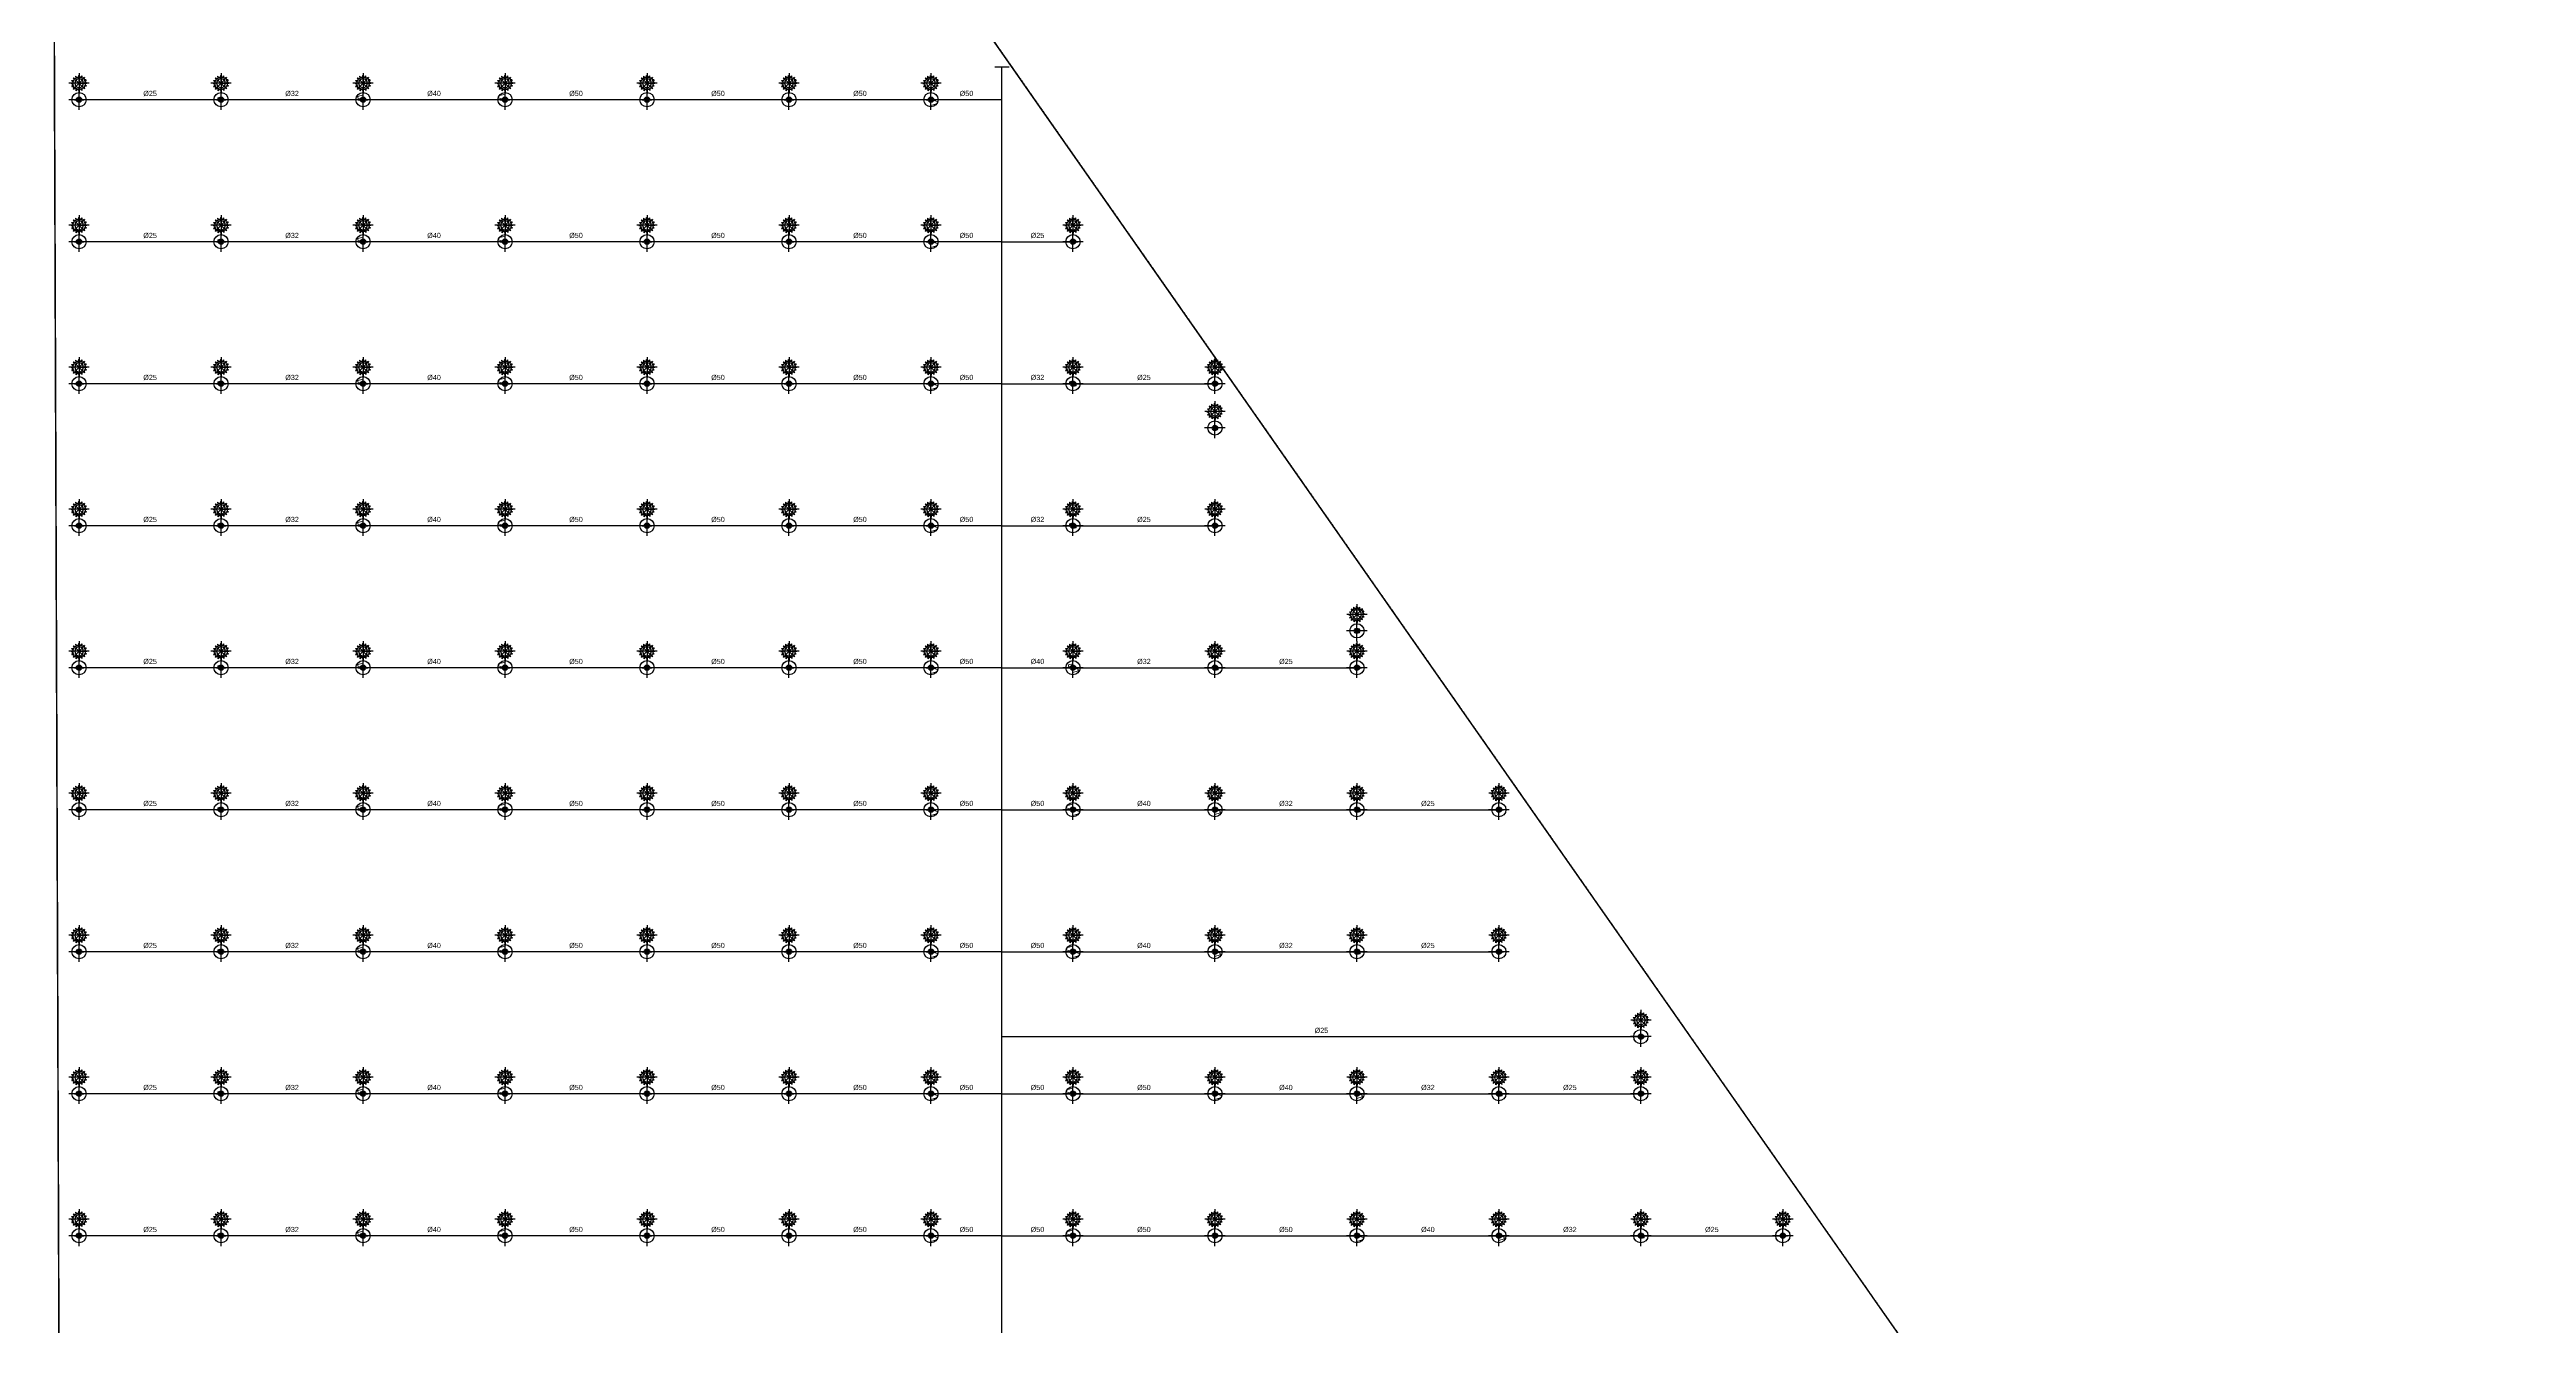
# Model space of a CAD drawing. Header units: millimetres. Extents: x 1706 to 534926, y -578380 to 27192.
# Drawn here: x 239674 to 292011, y -438825 to -411871 of the extents above; entities that cross this region are included whole.
import ezdxf

# ---------------------------------------------------------------- set-up
doc = ezdxf.new("R2010")
doc.units = ezdxf.units.MM
doc.linetypes.add('DASHDOT', pattern=[1, 0.5, -0.25, 0, -0.25])
doc.linetypes.add('DASHED', pattern=[19.05, 12.7, -6.35])
doc.layers.get('0').update_dxf_attribs({"color": 251})
for name, color, linetype in [('25∅', 1, 'DASHDOT'), ('floor boundary', 5, 'Continuous'), ('sprinkler - pipe branch', 1, 'Continuous'), ('sprinkler - pipe branch labels', 7, 'Continuous'), ('sprinkler - pipe branch markers', 8, 'Continuous'), ('sprinkler - pipe main', 1, 'Continuous'), ('sprinkler - pipe reducer', 30, 'Continuous'), ('sprinkler - sprinkler (above)', 4, 'Continuous')]:
    doc.layers.add(name, color=color, linetype=linetype)
doc.layers.add('FF-PENDENT SPRINKLER', color=7, linetype='Continuous', true_color=0xcc0099)
doc.layers.add('McD-FIRE-SPRINKLER LINES', color=1, linetype='Continuous', lineweight=9)

# ---------------------------------------------------------------- blocks, each defined once
blk = doc.blocks.new('UPRIGHT SPRINKLER -68°C')
at = {"color": 5}
for p, q in [((-106, 3, 3), (-81, 13, 3)), ((-106, 3, 3), (-82, -7, 3)), ((-74, 76, 3), (-49, 65, 3)), ((-74, 76, 3), (-64, 51, 3)), ((3, 106, 3), (-9, 80, 3)), ((3, 106, 3), (13, 79, 3)), ((76, 74, 3), (49, 63, 3)), ((76, 74, 3), (65, 47, 3)), ((105, -3, 3), (79, 9, 3)), ((-76, -73, 3), (-66, -49, 3)), ((-76, -73, 3), (-53, -63, 3)), ((-4, -105, 3), (-13, -81, 3)), ((-4, -105, 3), (7, -81, 3)), ((72, -77, 3), (47, -66, 3)), ((72, -77, 3), (62, -51, 3)), ((105, -3, 3), (79, -13, 3))]:
    blk.add_line(p, q, dxfattribs=at)
at = {"color": 6}
for p, q in [((-1, -1, 3), (-106, 4, 3)), ((-96, 45, 3), (-78, 25, 3)), ((-96, 45, 3), (-69, 44, 3)), ((72, -77, 3), (-74, 76, 3)), ((-36, 100, 3), (-38, 72, 3)), ((-36, 100, 3), (-17, 79, 3)), ((-1, -1, 3), (3, 106, 3)), ((76, 74, 3), (-1, -1, 3)), ((43, 98, 3), (21, 77, 3)), ((43, 98, 3), (42, 68, 3)), ((99, 38, 3), (70, 39, 3)), ((99, 38, 3), (78, 18, 3)), ((-99, -35, 3), (-80, -18, 3)), ((-99, -35, 3), (-74, -36, 3)), ((-76, -73, 3), (-1, -1, 3)), ((-45, -95, 3), (-44, -70, 3)), ((-45, -95, 3), (-26, -78, 3)), ((-1, -1, 3), (-4, -105, 3)), ((-1, -1, 3), (105, -3, 3)), ((36, -98, 3), (19, -79, 3)), ((36, -98, 3), (38, -72, 3)), ((96, -43, 3), (69, -42, 3)), ((96, -43, 3), (77, -22, 3))]:
    blk.add_line(p, q, dxfattribs=at)
at = {"color": 5, "elevation": 3}
for points in [[(-1, -136), (-1, 135)], [(-137, -1), (135, -1)]]:
    blk.add_lwpolyline(points, dxfattribs=at)
at = {"color": 3}
blk.add_circle((-1, -1, 3), 59.2, dxfattribs=at)
at = {"color": 5}
for start, end in [(140.8422, 170.3714), (95.6315, 125.6992), (51.7639, 79.8685), (6.8313, 35.8146), (184.8407, 216.5012), (230.6178, 261.7138), (276.0216, 306.5945), (321.5184, 351.2266)]:
    blk.add_arc((-1, -1, 3), 81.1, start, end, dxfattribs=at)
blk = doc.blocks.new('PENDENT SPRINKLER (RG)')
at = {"linetype": 'Continuous', "extrusion": (0.000667552, -0.000166966, 1)}
h = blk.add_hatch(color=5, dxfattribs=at)
h.dxf.hatch_style = 1
edge = h.paths.add_edge_path()
edge.add_arc((0, 0), 56.7, 44.562, 404.562, ccw=False)
at = {"layer": '25∅', "linetype": 'Continuous', "extrusion": (0.000667552, -0.000166966, 1)}
h = blk.add_hatch(color=5, dxfattribs=at)
h.dxf.hatch_style = 1
edge = h.paths.add_edge_path()
edge.add_arc((0, 0), 56.7, 44.562, 404.562, ccw=False)
at = {"color": 222, "linetype": 'Continuous', "true_color": 0xcc0099, "extrusion": (0.000667073, -0.000166479, 1)}
for points in [[(0, -217), (0, 217)], [(-217, 0), (217, 0)]]:
    blk.add_lwpolyline(points, dxfattribs=at)
at = {"color": 222, "linetype": 'Continuous', "true_color": 0xcc0099, "extrusion": (0.000667552, -0.000166966, 1)}
blk.add_circle((0, 0), 150, dxfattribs=at)
at = {"color": 5, "linetype": 'Continuous', "extrusion": (0.000667552, -0.000166966, 1)}
blk.add_circle((0, 0), 56.7, dxfattribs=at)
at = {"layer": '25∅', "color": 5, "linetype": 'Continuous', "extrusion": (0.000667552, -0.000166966, 1)}
blk.add_circle((0, 0), 56.7, dxfattribs=at)
at = {"layer": 'FF-PENDENT SPRINKLER', "extrusion": (1.02436e-19, 0, -1), "xscale": 1.588226225829954, "yscale": 1.588226225829954, "zscale": 1.588226225829954}
blk.add_blockref('UPRIGHT SPRINKLER -68°C', (-346, 1, -4), dxfattribs=at)
blk = doc.blocks.new('reducer')
at = {"layer": 'McD-FIRE-SPRINKLER LINES'}
blk.add_lwpolyline([(16, 55), (33, 55), (48, 0), (0, 0)], close=True, dxfattribs=at)

msp = doc.modelspace()

# ---------------------------------------------------------------- linework, layer by layer
at = {"layer": 'floor boundary'}
msp.add_lwpolyline([(239673.856, -383177.8), (240169.16, -522270.843), (318922.686, -522270.843), (318922.686, -463861.665), (296138.648, -463861.665)], close=True, dxfattribs=at)
at = {"layer": 'floor boundary', "linetype": 'DASHED'}
msp.add_lwpolyline([(318922.686, -478682.031), (240013.942, -478682.031), (239673.856, -383177.8), (296138.648, -463861.665), (318922.686, -463861.665)], close=True, dxfattribs=at)
at = {"layer": 'McD-FIRE-SPRINKLER LINES'}
msp.add_lwpolyline([(239673.856, -383177.8), (240169.16, -522270.843), (318922.686, -522270.843), (318922.686, -463861.665), (296138.648, -463861.665)], close=True, dxfattribs=at)
at = {"layer": 'sprinkler - pipe branch'}
for points in [[(243298.271, -412929.915), (240298.271, -412929.915)], [(246298.271, -412929.915), (243298.271, -412929.915)], [(249298.271, -412929.915), (246298.271, -412929.915)], [(252298.271, -412929.915), (249298.271, -412929.915)], [(255298.271, -412929.915), (252298.271, -412929.915)], [(258298.271, -412929.915), (255298.271, -412929.915)], [(259798.271, -412929.915), (258298.271, -412929.915)], [(243298.271, -415929.915), (240298.271, -415929.915)], [(246298.271, -415929.915), (243298.271, -415929.915)], [(249298.271, -415929.915), (246298.271, -415929.915)], [(252298.271, -415929.915), (249298.271, -415929.915)], [(255298.271, -415929.915), (252298.271, -415929.915)], [(258298.271, -415929.915), (255298.271, -415929.915)], [(259798.271, -415929.915), (258298.271, -415929.915)], [(259798.271, -415929.915), (261298.271, -415929.915)], [(243298.271, -418929.915), (240298.271, -418929.915)], [(246298.271, -418929.915), (243298.271, -418929.915)], [(249298.271, -418929.915), (246298.271, -418929.915)], [(252298.271, -418929.915), (249298.271, -418929.915)], [(255298.271, -418929.915), (252298.271, -418929.915)], [(258298.271, -418929.915), (255298.271, -418929.915)], [(259798.271, -418929.915), (258298.271, -418929.915)], [(259798.271, -418929.915), (261298.271, -418929.915)], [(261298.271, -418929.915), (264298.271, -418929.915)], [(243298.271, -421929.915), (240298.271, -421929.915)], [(246298.271, -421929.915), (243298.271, -421929.915)], [(249298.271, -421929.915), (246298.271, -421929.915)], [(252298.271, -421929.915), (249298.271, -421929.915)], [(255298.271, -421929.915), (252298.271, -421929.915)], [(258298.271, -421929.915), (255298.271, -421929.915)], [(259798.271, -421929.915), (258298.271, -421929.915)], [(259798.271, -421929.915), (261298.271, -421929.915)], [(261298.271, -421929.915), (264298.271, -421929.915)], [(243298.271, -424929.915), (240298.271, -424929.915)], [(246298.271, -424929.915), (243298.271, -424929.915)], [(249298.271, -424929.915), (246298.271, -424929.915)], [(252298.271, -424929.915), (249298.271, -424929.915)], [(255298.271, -424929.915), (252298.271, -424929.915)], [(258298.271, -424929.915), (255298.271, -424929.915)], [(259798.271, -424929.915), (258298.271, -424929.915)], [(259798.271, -424929.915), (261298.271, -424929.915)], [(261298.271, -424929.915), (264298.271, -424929.915)], [(264298.271, -424929.915), (267298.271, -424929.915)], [(243298.271, -427929.915), (240298.271, -427929.915)], [(246298.271, -427929.915), (243298.271, -427929.915)], [(249298.271, -427929.915), (246298.271, -427929.915)], [(252298.271, -427929.915), (249298.271, -427929.915)], [(255298.271, -427929.915), (252298.271, -427929.915)], [(258298.271, -427929.915), (255298.271, -427929.915)], [(259798.271, -427929.915), (258298.271, -427929.915)], [(259798.271, -427929.915), (261298.271, -427929.915)], [(261298.271, -427929.915), (264298.271, -427929.915)], [(264298.271, -427929.915), (267298.271, -427929.915)], [(267298.271, -427929.915), (270298.271, -427929.915)], [(243298.271, -430929.915), (240298.271, -430929.915)], [(246298.271, -430929.915), (243298.271, -430929.915)], [(249298.271, -430929.915), (246298.271, -430929.915)], [(252298.271, -430929.915), (249298.271, -430929.915)], [(255298.271, -430929.915), (252298.271, -430929.915)], [(258298.271, -430929.915), (255298.271, -430929.915)], [(259798.271, -430929.915), (258298.271, -430929.915)], [(259798.271, -430929.915), (261298.271, -430929.915)], [(261298.271, -430929.915), (264298.271, -430929.915)], [(264298.271, -430929.915), (267298.271, -430929.915)], [(267298.271, -430929.915), (270298.271, -430929.915)], [(259798.271, -432724.515), (273298.271, -432724.515)], [(243298.271, -433929.915), (240298.271, -433929.915)], [(246298.271, -433929.915), (243298.271, -433929.915)], [(249298.271, -433929.915), (246298.271, -433929.915)], [(252298.271, -433929.915), (249298.271, -433929.915)], [(255298.271, -433929.915), (252298.271, -433929.915)], [(258298.271, -433929.915), (255298.271, -433929.915)], [(259798.271, -433929.915), (258298.271, -433929.915)], [(259798.271, -433929.915), (261298.271, -433929.915)], [(261298.271, -433929.915), (264298.271, -433929.915)], [(264298.271, -433929.915), (267298.271, -433929.915)], [(267298.271, -433929.915), (270298.271, -433929.915)], [(270298.271, -433929.915), (273298.271, -433929.915)], [(243298.271, -436929.915), (240298.271, -436929.915)], [(246298.271, -436929.915), (243298.271, -436929.915)], [(249298.271, -436929.915), (246298.271, -436929.915)], [(252298.271, -436929.915), (249298.271, -436929.915)], [(255298.271, -436929.915), (252298.271, -436929.915)], [(258298.271, -436929.915), (255298.271, -436929.915)], [(259798.271, -436929.915), (258298.271, -436929.915)], [(259798.271, -436929.915), (261298.271, -436929.915)], [(261298.271, -436929.915), (264298.271, -436929.915)], [(264298.271, -436929.915), (267298.271, -436929.915)], [(267298.271, -436929.915), (270298.271, -436929.915)], [(270298.271, -436929.915), (273298.271, -436929.915)], [(273298.271, -436929.915), (276298.271, -436929.915)]]:
    msp.add_lwpolyline(points, dxfattribs=at)
at = {"layer": 'sprinkler - pipe branch markers'}
for p, q in [((240198.271, -412929.915), (240398.271, -412929.915)), ((243198.271, -412929.915), (243398.271, -412929.915)), ((246198.271, -412929.915), (246398.271, -412929.915)), ((249198.271, -412929.915), (249398.271, -412929.915)), ((252198.271, -412929.915), (252398.271, -412929.915)), ((255198.271, -412929.915), (255398.271, -412929.915)), ((258198.271, -412929.915), (258398.271, -412929.915)), ((240198.271, -415929.915), (240398.271, -415929.915)), ((243198.271, -415929.915), (243398.271, -415929.915)), ((246198.271, -415929.915), (246398.271, -415929.915)), ((249198.271, -415929.915), (249398.271, -415929.915)), ((252198.271, -415929.915), (252398.271, -415929.915)), ((255198.271, -415929.915), (255398.271, -415929.915)), ((258198.271, -415929.915), (258398.271, -415929.915)), ((261198.271, -415929.915), (261398.271, -415929.915)), ((240198.271, -418929.915), (240398.271, -418929.915)), ((243198.271, -418929.915), (243398.271, -418929.915)), ((246198.271, -418929.915), (246398.271, -418929.915)), ((249198.271, -418929.915), (249398.271, -418929.915)), ((252198.271, -418929.915), (252398.271, -418929.915)), ((255198.271, -418929.915), (255398.271, -418929.915)), ((258198.271, -418929.915), (258398.271, -418929.915)), ((261198.271, -418929.915), (261398.271, -418929.915)), ((264198.271, -418929.915), (264398.271, -418929.915)), ((240198.271, -421929.915), (240398.271, -421929.915)), ((243198.271, -421929.915), (243398.271, -421929.915)), ((246198.271, -421929.915), (246398.271, -421929.915)), ((249198.271, -421929.915), (249398.271, -421929.915)), ((252198.271, -421929.915), (252398.271, -421929.915)), ((255198.271, -421929.915), (255398.271, -421929.915)), ((258198.271, -421929.915), (258398.271, -421929.915)), ((261198.271, -421929.915), (261398.271, -421929.915)), ((264198.271, -421929.915), (264398.271, -421929.915)), ((240198.271, -424929.915), (240398.271, -424929.915)), ((243198.271, -424929.915), (243398.271, -424929.915)), ((246198.271, -424929.915), (246398.271, -424929.915)), ((249198.271, -424929.915), (249398.271, -424929.915)), ((252198.271, -424929.915), (252398.271, -424929.915)), ((255198.271, -424929.915), (255398.271, -424929.915)), ((258198.271, -424929.915), (258398.271, -424929.915)), ((261198.271, -424929.915), (261398.271, -424929.915)), ((264198.271, -424929.915), (264398.271, -424929.915)), ((267198.271, -424929.915), (267398.271, -424929.915)), ((240198.271, -427929.915), (240398.271, -427929.915)), ((243198.271, -427929.915), (243398.271, -427929.915)), ((246198.271, -427929.915), (246398.271, -427929.915)), ((249198.271, -427929.915), (249398.271, -427929.915)), ((252198.271, -427929.915), (252398.271, -427929.915)), ((255198.271, -427929.915), (255398.271, -427929.915)), ((258198.271, -427929.915), (258398.271, -427929.915)), ((261198.271, -427929.915), (261398.271, -427929.915)), ((264198.271, -427929.915), (264398.271, -427929.915)), ((267198.271, -427929.915), (267398.271, -427929.915)), ((270198.271, -427929.915), (270398.271, -427929.915)), ((240198.271, -430929.915), (240398.271, -430929.915)), ((243198.271, -430929.915), (243398.271, -430929.915)), ((246198.271, -430929.915), (246398.271, -430929.915)), ((249198.271, -430929.915), (249398.271, -430929.915)), ((252198.271, -430929.915), (252398.271, -430929.915)), ((255198.271, -430929.915), (255398.271, -430929.915)), ((258198.271, -430929.915), (258398.271, -430929.915)), ((261198.271, -430929.915), (261398.271, -430929.915)), ((264198.271, -430929.915), (264398.271, -430929.915)), ((267198.271, -430929.915), (267398.271, -430929.915)), ((270198.271, -430929.915), (270398.271, -430929.915)), ((273198.271, -432724.515), (273398.271, -432724.515)), ((240198.271, -433929.915), (240398.271, -433929.915)), ((243198.271, -433929.915), (243398.271, -433929.915)), ((246198.271, -433929.915), (246398.271, -433929.915)), ((249198.271, -433929.915), (249398.271, -433929.915)), ((252198.271, -433929.915), (252398.271, -433929.915)), ((255198.271, -433929.915), (255398.271, -433929.915)), ((258198.271, -433929.915), (258398.271, -433929.915)), ((261198.271, -433929.915), (261398.271, -433929.915)), ((264198.271, -433929.915), (264398.271, -433929.915)), ((267198.271, -433929.915), (267398.271, -433929.915)), ((270198.271, -433929.915), (270398.271, -433929.915)), ((273198.271, -433929.915), (273398.271, -433929.915)), ((240198.271, -436929.915), (240398.271, -436929.915)), ((243198.271, -436929.915), (243398.271, -436929.915)), ((246198.271, -436929.915), (246398.271, -436929.915)), ((249198.271, -436929.915), (249398.271, -436929.915)), ((252198.271, -436929.915), (252398.271, -436929.915)), ((255198.271, -436929.915), (255398.271, -436929.915)), ((258198.271, -436929.915), (258398.271, -436929.915)), ((261198.271, -436929.915), (261398.271, -436929.915)), ((264198.271, -436929.915), (264398.271, -436929.915)), ((267198.271, -436929.915), (267398.271, -436929.915)), ((270198.271, -436929.915), (270398.271, -436929.915)), ((273198.271, -436929.915), (273398.271, -436929.915)), ((276198.271, -436929.915), (276398.271, -436929.915))]:
    msp.add_line(p, q, dxfattribs=at)
at = {"layer": 'sprinkler - pipe main'}
for points in [[(259648.271, -412234.048), (259948.271, -412234.048)], [(259798.271, -478382.031), (259798.271, -412234.048)]]:
    msp.add_lwpolyline(points, dxfattribs=at)

# ---------------------------------------------------------------- block references
at = {"layer": 'sprinkler - pipe reducer', "color": 30}
for p, xscale, yscale, zscale, rotation in [((243298.271, -412929.915), 1.271941932564014, 1.271941932564014, 1.271941932564014, 90), ((246298.271, -412929.915), 2.061508256296826, 2.061508256296826, 2.061508256296826, 90), ((249298.271, -412929.915), 2.5, 2.5, 2.5, 90), ((258298.271, -412929.915), 2.5, 2.5, 2.5, 270), ((243298.271, -415929.915), 1.271941932564014, 1.271941932564014, 1.271941932564014, 90), ((246298.271, -415929.915), 2.061508256296826, 2.061508256296826, 2.061508256296826, 90), ((249298.271, -415929.915), 2.5, 2.5, 2.5, 90), ((258298.271, -415929.915), 2.5, 2.5, 2.5, 270), ((261298.271, -415929.915), 0.9761904761904762, 0.9761904761904762, 0.9761904761904762, 270), ((243298.271, -418929.915), 1.271941932564014, 1.271941932564014, 1.271941932564014, 90), ((246298.271, -418929.915), 2.061508256296826, 2.061508256296826, 2.061508256296826, 90), ((249298.271, -418929.915), 2.5, 2.5, 2.5, 90), ((258298.271, -418929.915), 2.5, 2.5, 2.5, 270), ((261298.271, -418929.915), 1.295751456373538, 1.295751456373538, 1.295751456373538, 90), ((261298.271, -418929.915), 1.271941932564014, 1.271941932564014, 1.271941932564014, 270), ((246298.271, -421929.915), 2.061508256296826, 2.061508256296826, 2.061508256296826, 90), ((249298.271, -421929.915), 2.5, 2.5, 2.5, 90), ((243298.271, -421929.915), 1.271941932564014, 1.271941932564014, 1.271941932564014, 90), ((258298.271, -421929.915), 2.5, 2.5, 2.5, 270), ((261298.271, -421929.915), 1.295751456373538, 1.295751456373538, 1.295751456373538, 90), ((261298.271, -421929.915), 1.271941932564014, 1.271941932564014, 1.271941932564014, 270), ((243298.271, -424929.915), 1.271941932564014, 1.271941932564014, 1.271941932564014, 90), ((246298.271, -424929.915), 2.061508256296826, 2.061508256296826, 2.061508256296826, 90), ((249298.271, -424929.915), 2.5, 2.5, 2.5, 90), ((258298.271, -424929.915), 2.5, 2.5, 2.5, 270), ((261298.271, -424929.915), 1.765756799923288, 1.765756799923288, 1.765756799923288, 90), ((261298.271, -424929.915), 2.061508256296826, 2.061508256296826, 2.061508256296826, 270), ((264298.271, -424929.915), 1.271941932564014, 1.271941932564014, 1.271941932564014, 270), ((243298.271, -427929.915), 1.271941932564014, 1.271941932564014, 1.271941932564014, 90), ((246298.271, -427929.915), 2.061508256296826, 2.061508256296826, 2.061508256296826, 90), ((249298.271, -427929.915), 2.5, 2.5, 2.5, 90), ((258298.271, -427929.915), 2.5, 2.5, 2.5, 270), ((261298.271, -427929.915), 2.5, 2.5, 2.5, 90), ((261298.271, -427929.915), 2.5, 2.5, 2.5, 270), ((264298.271, -427929.915), 2.061508256296826, 2.061508256296826, 2.061508256296826, 270), ((267298.271, -427929.915), 1.271941932564014, 1.271941932564014, 1.271941932564014, 270), ((243298.271, -430929.915), 1.271941932564014, 1.271941932564014, 1.271941932564014, 90), ((246298.271, -430929.915), 2.061508256296826, 2.061508256296826, 2.061508256296826, 90), ((249298.271, -430929.915), 2.5, 2.5, 2.5, 90), ((258298.271, -430929.915), 2.5, 2.5, 2.5, 270), ((261298.271, -430929.915), 2.5, 2.5, 2.5, 90), ((261298.271, -430929.915), 2.5, 2.5, 2.5, 270), ((264298.271, -430929.915), 2.061508256296826, 2.061508256296826, 2.061508256296826, 270), ((267298.271, -430929.915), 1.271941932564014, 1.271941932564014, 1.271941932564014, 270), ((273298.271, -432724.515), 0.9761904761904762, 0.9761904761904762, 0.9761904761904762, 270), ((243298.271, -433929.915), 1.271941932564014, 1.271941932564014, 1.271941932564014, 90), ((246298.271, -433929.915), 2.061508256296826, 2.061508256296826, 2.061508256296826, 90), ((249298.271, -433929.915), 2.5, 2.5, 2.5, 90), ((261298.271, -433929.915), 2.5, 2.5, 2.5, 90), ((258298.271, -433929.915), 2.5, 2.5, 2.5, 270), ((264298.271, -433929.915), 2.5, 2.5, 2.5, 270), ((267298.271, -433929.915), 2.061508256296826, 2.061508256296826, 2.061508256296826, 270), ((270298.271, -433929.915), 1.271941932564014, 1.271941932564014, 1.271941932564014, 270), ((243298.271, -436929.915), 1.271941932564014, 1.271941932564014, 1.271941932564014, 90), ((246298.271, -436929.915), 2.061508256296826, 2.061508256296826, 2.061508256296826, 90), ((249298.271, -436929.915), 2.5, 2.5, 2.5, 90), ((258298.271, -436929.915), 2.5, 2.5, 2.5, 270), ((261298.271, -436929.915), 2.5, 2.5, 2.5, 90), ((267298.271, -436929.915), 2.5, 2.5, 2.5, 270), ((270298.271, -436929.915), 2.061508256296826, 2.061508256296826, 2.061508256296826, 270), ((273298.271, -436929.915), 1.271941932564014, 1.271941932564014, 1.271941932564014, 270)]:
    msp.add_blockref('reducer', p, dxfattribs=dict(at, xscale=xscale, yscale=yscale, zscale=zscale, rotation=rotation))
at = {"layer": 'sprinkler - sprinkler (above)', "rotation": 90}
for p in [(240298.271, -412929.915), (243298.271, -412929.915), (246298.271, -412929.915), (249298.271, -412929.915), (252298.271, -412929.915), (255298.271, -412929.915), (258298.271, -412929.915), (240298.271, -415929.915), (243298.271, -415929.915), (246298.271, -415929.915), (249298.271, -415929.915), (252298.271, -415929.915), (255298.271, -415929.915), (258298.271, -415929.915), (261298.271, -415929.915), (240298.271, -418929.915), (243298.271, -418929.915), (246298.271, -418929.915), (249298.271, -418929.915), (252298.271, -418929.915), (255298.271, -418929.915), (258298.271, -418929.915), (261298.271, -418929.915), (264298.271, -418929.915), (264298.271, -419864.204), (240298.271, -421929.915), (243298.271, -421929.915), (246298.271, -421929.915), (249298.271, -421929.915), (252298.271, -421929.915), (255298.271, -421929.915), (258298.271, -421929.915), (261298.271, -421929.915), (264298.271, -421929.915), (267298.271, -424150.974), (240298.271, -424929.915), (243298.271, -424929.915), (246298.271, -424929.915), (249298.271, -424929.915), (252298.271, -424929.915), (255298.271, -424929.915), (258298.271, -424929.915), (261298.271, -424929.915), (264298.271, -424929.915), (267298.271, -424929.915), (240298.271, -427929.915), (243298.271, -427929.915), (246298.271, -427929.915), (249298.271, -427929.915), (252298.271, -427929.915), (255298.271, -427929.915), (258298.271, -427929.915), (261298.271, -427929.915), (264298.271, -427929.915), (267298.271, -427929.915), (270298.271, -427929.915), (240298.271, -430929.915), (243298.271, -430929.915), (246298.271, -430929.915), (249298.271, -430929.915), (252298.271, -430929.915), (255298.271, -430929.915), (258298.271, -430929.915), (261298.271, -430929.915), (264298.271, -430929.915), (267298.271, -430929.915), (270298.271, -430929.915), (273298.271, -432724.515), (240298.271, -433929.915), (243298.271, -433929.915), (246298.271, -433929.915), (249298.271, -433929.915), (252298.271, -433929.915), (255298.271, -433929.915), (258298.271, -433929.915), (261298.271, -433929.915), (264298.271, -433929.915), (267298.271, -433929.915), (270298.271, -433929.915), (273298.271, -433929.915), (240298.271, -436929.915), (243298.271, -436929.915), (246298.271, -436929.915), (249298.271, -436929.915), (252298.271, -436929.915), (255298.271, -436929.915), (258298.271, -436929.915), (261298.271, -436929.915), (264298.271, -436929.915), (267298.271, -436929.915), (270298.271, -436929.915), (273298.271, -436929.915), (276298.271, -436929.915)]:
    msp.add_blockref('PENDENT SPRINKLER (RG)', p, dxfattribs=at)

# ---------------------------------------------------------------- texts
at = {"layer": 'sprinkler - pipe branch labels', "char_height": 110, "attachment_point": 5}
for s, insert in [('Ø25', (241798.271, -412799.915)), ('Ø32', (244798.271, -412799.915)), ('Ø40', (247798.271, -412799.915)), ('Ø50', (250798.271, -412799.915)), ('Ø50', (253798.271, -412799.915)), ('Ø50', (256798.271, -412799.915)), ('Ø50', (259048.271, -412799.915)), ('Ø25', (241798.271, -415799.915)), ('Ø32', (244798.271, -415799.915)), ('Ø40', (247798.271, -415799.915)), ('Ø50', (250798.271, -415799.915)), ('Ø50', (253798.271, -415799.915)), ('Ø50', (256798.271, -415799.915)), ('Ø50', (259048.271, -415799.915)), ('Ø25', (260548.271, -415799.915)), ('Ø25', (241798.271, -418799.915)), ('Ø32', (244798.271, -418799.915)), ('Ø40', (247798.271, -418799.915)), ('Ø50', (250798.271, -418799.915)), ('Ø50', (253798.271, -418799.915)), ('Ø50', (256798.271, -418799.915)), ('Ø50', (259048.271, -418799.915)), ('Ø32', (260548.271, -418799.915)), ('Ø25', (262798.271, -418799.915)), ('Ø25', (241798.271, -421799.915)), ('Ø32', (244798.271, -421799.915)), ('Ø40', (247798.271, -421799.915)), ('Ø50', (250798.271, -421799.915)), ('Ø50', (253798.271, -421799.915)), ('Ø50', (256798.271, -421799.915)), ('Ø50', (259048.271, -421799.915)), ('Ø32', (260548.271, -421799.915)), ('Ø25', (262798.271, -421799.915)), ('Ø25', (241798.271, -424799.915)), ('Ø32', (244798.271, -424799.915)), ('Ø40', (247798.271, -424799.915)), ('Ø50', (250798.271, -424799.915)), ('Ø50', (253798.271, -424799.915)), ('Ø50', (256798.271, -424799.915)), ('Ø50', (259048.271, -424799.915)), ('Ø40', (260548.271, -424799.915)), ('Ø32', (262798.271, -424799.915)), ('Ø25', (265798.271, -424799.915)), ('Ø25', (241798.271, -427799.915)), ('Ø32', (244798.271, -427799.915)), ('Ø40', (247798.271, -427799.915)), ('Ø50', (250798.271, -427799.915)), ('Ø50', (253798.271, -427799.915)), ('Ø50', (256798.271, -427799.915)), ('Ø50', (259048.271, -427799.915)), ('Ø50', (260548.271, -427799.915)), ('Ø40', (262798.271, -427799.915)), ('Ø32', (265798.271, -427799.915)), ('Ø25', (268798.271, -427799.915)), ('Ø25', (241798.271, -430799.915)), ('Ø32', (244798.271, -430799.915)), ('Ø40', (247798.271, -430799.915)), ('Ø50', (250798.271, -430799.915)), ('Ø50', (253798.271, -430799.915)), ('Ø50', (256798.271, -430799.915)), ('Ø50', (259048.271, -430799.915)), ('Ø50', (260548.271, -430799.915)), ('Ø40', (262798.271, -430799.915)), ('Ø32', (265798.271, -430799.915)), ('Ø25', (268798.271, -430799.915)), ('Ø25', (266548.271, -432594.515)), ('Ø25', (241798.271, -433799.915)), ('Ø32', (244798.271, -433799.915)), ('Ø40', (247798.271, -433799.915)), ('Ø50', (250798.271, -433799.915)), ('Ø50', (253798.271, -433799.915)), ('Ø50', (256798.271, -433799.915)), ('Ø50', (259048.271, -433799.915)), ('Ø50', (260548.271, -433799.915)), ('Ø50', (262798.271, -433799.915)), ('Ø40', (265798.271, -433799.915)), ('Ø32', (268798.271, -433799.915)), ('Ø25', (271798.271, -433799.915)), ('Ø25', (241798.271, -436799.915)), ('Ø32', (244798.271, -436799.915)), ('Ø40', (247798.271, -436799.915)), ('Ø50', (250798.271, -436799.915)), ('Ø50', (253798.271, -436799.915)), ('Ø50', (256798.271, -436799.915)), ('Ø50', (259048.271, -436799.915)), ('Ø50', (260548.271, -436799.915)), ('Ø50', (262798.271, -436799.915)), ('Ø50', (265798.271, -436799.915)), ('Ø40', (268798.271, -436799.915)), ('Ø32', (271798.271, -436799.915)), ('Ø25', (274798.271, -436799.915))]:
    msp.add_mtext(s, dxfattribs=dict(at, insert=insert))

doc.saveas('drawing.dxf')
